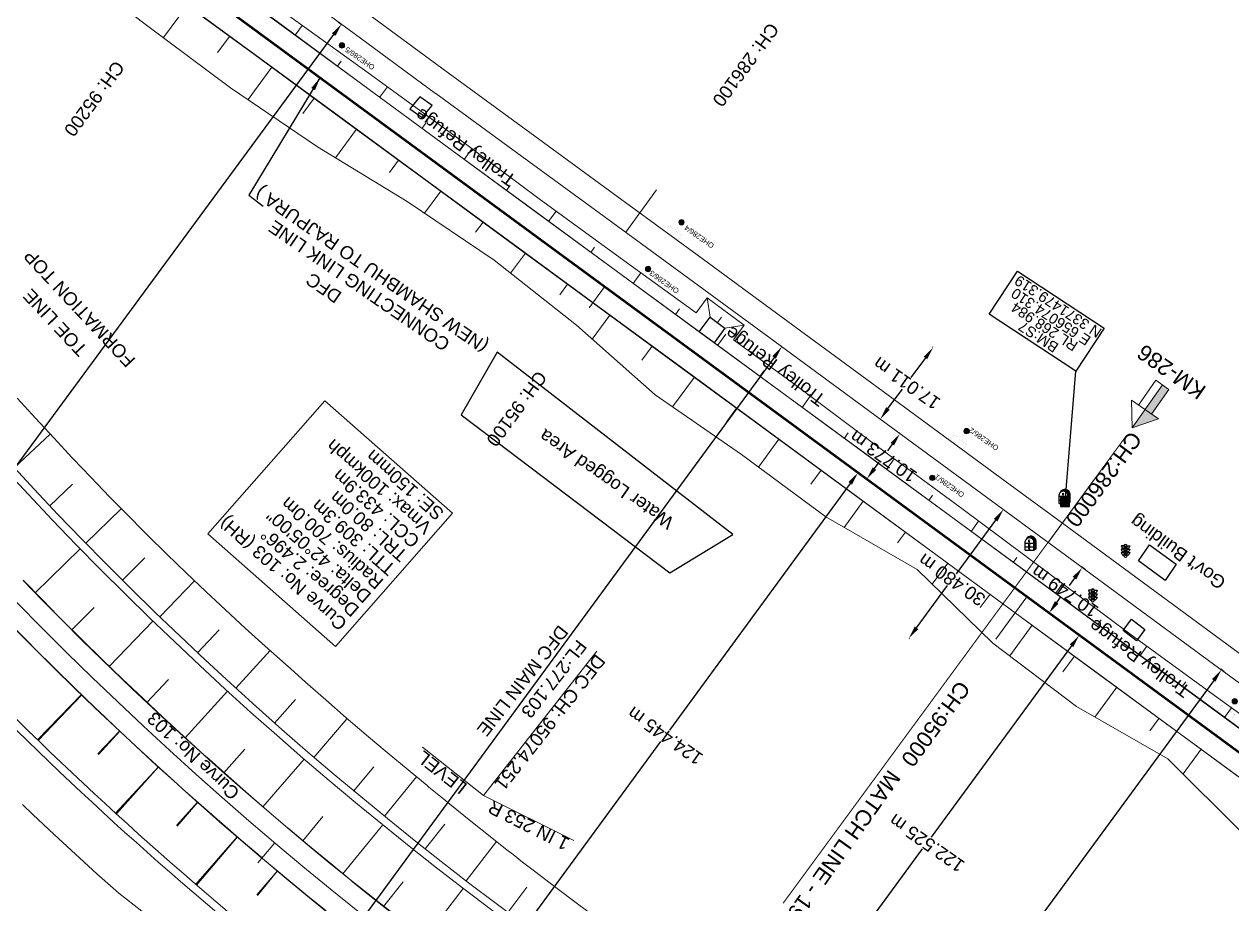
# Model space of a CAD drawing. Header units: metres. Extents: x 644418 to 1306172, y 3366650 to 6747308.
# Drawn here: x 655875.6 to 656106.2, y 3371402.6 to 3371570.5 of the extents above; entities that cross this region are included whole.
import ezdxf
from ezdxf.enums import TextEntityAlignment as Align

# ---------------------------------------------------------------- set-up
doc = ezdxf.new("R2010")
doc.units = ezdxf.units.M
doc.header["$MEASUREMENT"] = 0
doc.linetypes.add('CENTER', pattern=[2, 1.25, -0.25, 0.25, -0.25])
doc.linetypes.add('PHANTOM2', pattern=[1.25, 0.625, -0.125, 0.125, -0.125, 0.125, -0.125])
doc.layers.get('Defpoints').update_dxf_attribs({"lineweight": 0})
for name, color, linetype in [('Bench_Mark', 7, 'Continuous'), ('C-ROAD-CNTR-N', 92, 'Continuous'), ('DFCC Boundary', 6, 'CENTER'), ('Dimension', 10, 'Continuous'), ('GOVT_BUILDING', 251, 'Continuous'), ('KILOMETER_STONE', 251, 'Continuous'), ('MATCH LINE', 7, 'Continuous'), ('PROPOSED DFCC FORMATION LINE', 187, 'Continuous'), ('PROPOSED FORMATION LINE - Connecting line', 187, 'Continuous'), ('PROPOSED FORMATION LINE - PLAN', 187, 'Continuous'), ('Side Details', 251, 'Continuous'), ('SIGNAL_POST', 8, 'Continuous'), ('STYLEREMARK', 251, 'Continuous'), ('TOPO_TEXT', 251, 'Continuous'), ('Trolley Refuse', 10, 'Continuous'), ('TROLLEY_STAND', 7, 'Continuous'), ('WATER_LOGGED_AREA', 5, 'Continuous')]:
    doc.layers.add(name, color=color, linetype=linetype)
for name, color, linetype, lineweight in [('Existing Chainage', 7, 'Continuous', 0), ('Existing IR Track', 143, 'Continuous', 0), ('Existing Railway Boundary', 7, 'CENTER', 0), ('KM STONE', 7, 'Continuous', 0), ('OHE MAST', 8, 'Continuous', 0), ('OHE MAST TEXT', 8, 'Continuous', 0), ('PROP-DFC Connecting line', 1, 'Continuous', 0), ('Proposed Chainage', 10, 'Continuous', 0), ('Proposed Chainages Connecting line', 10, 'Continuous', 0), ('Proposed Curve_Details', 10, 'Continuous', 0), ('PROPOSED DFC TRACK', 1, 'Continuous', 0), ('PROPOSED DFCC TOE LINE', 239, 'Continuous', 0), ('PROPOSED DFCC TOE LINE - Connecting line', 239, 'Continuous', 0), ('PROPOSED DFCC TOE SLOPES', 239, 'Continuous', 0), ('PROPOSED DFCC TOE SLOPES - Connecting line', 239, 'Continuous', 0), ('PROPOSED DFCC TRACK', 1, 'Continuous', 0), ('PROPOSED GRADES IN PLAN', 10, 'Continuous', 0)]:
    doc.layers.add(name, color=color, linetype=linetype, lineweight=lineweight)
doc.styles.add('notes', font='romans.shx', dxfattribs={"height": 2})
doc.styles.get("Standard").update_dxf_attribs({"font": 'arial.ttf'})
doc.styles.add('Style-Arial', font='arial.ttf')
doc.dimstyles.new('DIM', dxfattribs={"dimtxt": 2.5, "dimasz": 2.5, "dimexe": 0.18, "dimexo": 0.0625, "dimgap": 0.09, "dimtad": 0, "dimtih": 1, "dimtoh": 1, "dimdec": 3, "dimzin": 0, "dimdsep": 46, "dimtxsty": 'Standard', "dimcen": 0.09, "dimadec": 0, "dimazin": 0, "dimtfac": 1, "dimtdec": 3, "dimtofl": 0, "dimtmove": 0, "dimatfit": 3, "dimfxl": 1, "dimtolj": 1, "dimtzin": 0, "dimarcsym": 0})
doc.dimstyles.new('ISO-25', dxfattribs={"dimtxt": 2.5, "dimasz": 2.5, "dimexe": 1.25, "dimexo": 0.625, "dimtad": 1, "dimtxsty": 'Standard', "dimcen": 2.5, "dimadec": 0, "dimazin": 0, "dimtfac": 1, "dimtmove": 0, "dimatfit": 3, "dimfxl": 1, "dimarcsym": 0})

# ---------------------------------------------------------------- blocks, each defined once
blk = doc.blocks.new('KMS')
blk.add_hatch(color=256).paths.add_polyline_path([(0.84, 1.71), (0.84, 0), (1.28, 0.25), (1.28, 1.71, 0.82134), (-0.65, 2.08, -0.601821)])
for points in [[(-0.84, 0), (-0.84, 1.71)], [(-0.84, 1.38), (0.84, 1.38)], [(-0.84, 0.64), (0.84, 0.64)], [(-0.84, 0), (0.84, 0)], [(0.84, 0), (0.84, 1.71)], [(0.84, 0), (1.28, 0.25)], [(1.28, 0.25), (1.28, 1.71)]]:
    blk.add_lwpolyline(points)
for centre, radius, start, end in [((0, 1.5), 0.867, 14.1462, 165.8538), ((0.28, 1.7), 1, 0.4859, 158.6661)]:
    blk.add_arc(centre, radius, start, end)
at = {"style": 'notes'}
for s, p in [('S', (-0.25, 0.09)), ('K', (-0.25, 1.58)), ('M', (-0.25, 0.81))]:
    blk.add_text(s, height=0.391, dxfattribs=at).set_placement(p)
blk = doc.blocks.new('SIG')
for color, points in [(1, [(-0.22, 0.42, 0.180295), (-0.01, 0.33, -0.00255), (0.01, 0.33, -0.00255), (0.02, 0.33, 0.180295), (0.23, 0.42, -0.002654), (0.25, 0.44, 0.184495), (0.33, 0.65, 1.000001), (-0.32, 0.65, 0.184495), (-0.24, 0.44, -0.002654)]), (2, [(0.23, -0.23, -0.002654), (0.25, -0.21, 0.184495), (0.33, 0.01, 1.000001), (-0.32, 0.01, 0.184495), (-0.24, -0.21, -0.002654), (-0.22, -0.23, 0.180295), (-0.01, -0.32, -0.00255), (0.01, -0.32, -0.00255), (0.02, -0.32, 0.180295)]), (3, [(0.23, -0.88, -0.002654), (0.25, -0.86, 0.184495), (0.33, -0.64, 1.000001), (-0.32, -0.64, 0.184495), (-0.24, -0.86, -0.002654), (-0.22, -0.88, 0.395599)])]:
    blk.add_hatch(color=color).paths.add_polyline_path(points)
for p, q in [((-0.31, 0.98), (-0.32, -0.9)), ((0.33, -0.9), (0.32, 0.98))]:
    blk.add_line(p, q)
for points in [[(-0.31, 0.98), (-0.81, 0.98, 0.198758), (-0.42, 0.41, 0.003814), (-0.31, 0.39, 0.003814)], [(-0.31, 0.33), (-0.81, 0.33, 0.198758), (-0.42, -0.23, 0.003727), (-0.32, -0.26, 0.003727)], [(0.32, 0.98), (0.82, 0.98, -0.198758), (0.44, 0.41, -0.003814), (0.32, 0.39, -0.003814)], [(0.32, 0.33), (0.82, 0.33, -0.198758), (0.44, -0.23, -0.003727), (0.33, -0.26, -0.003727)], [(-0.32, -0.32), (-0.81, -0.32, 0.198758), (-0.42, -0.88, 0.003639), (-0.32, -0.9)], [(0.33, -0.32), (0.82, -0.32, -0.198758), (0.44, -0.88, -0.003639), (0.33, -0.9)]]:
    blk.add_lwpolyline(points, format="xyb")
for centre, radius, start, end in [((0.01, 0.91), 0.324, 12.4049, 167.5951), ((0.01, 0.81), 0.357, 27.7578, 152.2422), ((0.01, -0.9), 0.324, 181.4572, 358.5428)]:
    blk.add_arc(centre, radius, start, end)
blk = doc.blocks.new('BM')
blk.add_hatch(color=256).paths.add_polyline_path([(-0.88, 0.88), (-0.88, -0.88), (0.88, -0.88), (0.88, 0.88)])
for p, q in [((0.88, 0.88), (-0.88, 0.88)), ((-0.88, 0.88), (-0.88, -0.88)), ((0.88, -0.88), (0.88, 0.88)), ((-0.88, -0.88), (0.88, -0.88))]:
    blk.add_line(p, q)
blk = doc.blocks.new('OHE MAST')
h = blk.add_hatch(color=256)
edge = h.paths.add_edge_path()
edge.add_arc((0, 0), 0.514, 0, 360)
at = {"const_width": 0.01, "flags": 128}
for points in [[(1.5, 3.5), (1.5, 2), (-1.5, 2), (-1.5, 3.5)], [(0, 2), (0, 0)]]:
    blk.add_lwpolyline(points, dxfattribs=at)
blk.add_circle((0, 0), 0.514)
blk = doc.blocks.new('KM POST PLAN')
at = {"extrusion": (0, 0, -1)}
h = blk.add_hatch(color=256, dxfattribs=at)
h.paths.add_polyline_path([(0, -20), (0, -8.47), (3, -8.47), (3, -20)])
h.paths.add_polyline_path([(0, -8.47), (0, 0), (6.25, -8.47), (3, -8.47)], flags=16)
at = {"flags": 128}
for points in [[(0, 0), (-6.25, -8.47), (6.25, -8.47)], [(0, 0), (0, -20)], [(0, 0), (6.25, -8.47)], [(3, -8.47), (3, -20), (-3, -20), (-3, -8.47)]]:
    blk.add_lwpolyline(points, dxfattribs=at)
at = {"style": 'Style-Arial'}
blk.add_attdef('KM-POST', text='', height=6, dxfattribs=at).set_placement((0, -26, -263.95), align=Align.MIDDLE_CENTER)
blk = doc.blocks.new('*D1740')
at = {"layer": 'Defpoints', "color": 0, "transparency": 16777216}
for p in [(656078.27, 3371466.31), (656071.24, 3371458.13), (656071.91, 3371457.64)]:
    blk.add_point(p, dxfattribs=at)
at = {"layer": 'Dimension', "color": 0, "lineweight": -2, "transparency": 16777216}
for p, q in [((656078.22, 3371466.34), (656077.45, 3371466.91)), ((656076.12, 3371464.79), (656075.09, 3371463.38)), ((656072.72, 3371460.15), (656073.47, 3371461.18)), ((656071.86, 3371457.68), (656071.09, 3371458.24))]:
    blk.add_line(p, q, dxfattribs=at)
at = {"layer": 'Dimension', "color": 0, "transparency": 16777216}
for points in [[(656075.78, 3371465.03), (656076.46, 3371464.54), (656077.6, 3371466.8)], [(656072.38, 3371460.4), (656073.05, 3371459.9), (656071.24, 3371458.13)]]:
    blk.add_solid(points, dxfattribs=at)
at = {"layer": 'Dimension', "color": 0, "lineweight": 0, "transparency": 16777216, "insert": (656074.28, 3371462.28), "char_height": 2.5, "attachment_point": 5, "rotation": 145}
blk.add_mtext('\\A1;10.749 m', dxfattribs=at)
blk = doc.blocks.new('*D1729')
at = {"layer": 'Defpoints', "color": 0, "transparency": 16777216}
for p in [(656077.03, 3371453.89), (656077.03, 3371453.89), (656004.55, 3371355.1)]:
    blk.add_point(p, dxfattribs=at)
at = {"layer": 'Dimension', "color": 0, "lineweight": -2, "transparency": 16777216}
for p, q in [((656076.98, 3371453.93), (656076.88, 3371454)), ((656075.55, 3371451.87), (656048.74, 3371415.34)), ((656006.03, 3371357.12), (656047.13, 3371413.14)), ((656004.5, 3371355.14), (656004.4, 3371355.21))]:
    blk.add_line(p, q, dxfattribs=at)
at = {"layer": 'Dimension', "color": 0, "transparency": 16777216}
for points in [[(656075.21, 3371452.12), (656075.88, 3371451.63), (656077.03, 3371453.89)], [(656005.69, 3371357.36), (656006.36, 3371356.87), (656004.55, 3371355.1)]]:
    blk.add_solid(points, dxfattribs=at)
at = {"layer": 'Dimension', "color": 0, "lineweight": 0, "transparency": 16777216, "insert": (656047.94, 3371414.24), "char_height": 2.5, "attachment_point": 5, "rotation": 145}
blk.add_mtext('\\A1;122.525 m', dxfattribs=at)
blk = doc.blocks.new('*D1585')
at = {"layer": 'Defpoints', "color": 0, "transparency": 16777216}
for p in [(656032.33, 3371486.68), (656034.78, 3371484.88), (655958.72, 3371386.34)]:
    blk.add_point(p, dxfattribs=at)
at = {"layer": 'Dimension', "color": 0, "lineweight": -2, "transparency": 16777216}
for p, q in [((656032.38, 3371486.64), (656034.93, 3371484.77)), ((656033.31, 3371482.86), (655998.79, 3371435.81)), ((655962.65, 3371386.56), (655997.17, 3371433.61)), ((655958.77, 3371386.3), (655961.32, 3371384.44))]:
    blk.add_line(p, q, dxfattribs=at)
at = {"layer": 'Dimension', "color": 0, "transparency": 16777216}
for points in [[(656032.97, 3371483.11), (656033.64, 3371482.62), (656034.78, 3371484.88)], [(655962.31, 3371386.8), (655962.99, 3371386.31), (655961.17, 3371384.54)]]:
    blk.add_solid(points, dxfattribs=at)
at = {"layer": 'Dimension', "color": 0, "lineweight": 0, "transparency": 16777216, "insert": (655997.98, 3371434.71), "char_height": 2.5, "attachment_point": 5, "rotation": 145}
blk.add_mtext('\\A1;124.445 m', dxfattribs=at)
blk = doc.blocks.new('*D1586')
at = {"layer": 'Defpoints', "color": 0, "transparency": 16777216}
for p in [(656042.82, 3371492.34), (656042.92, 3371492.27), (656036.54, 3371483.59)]:
    blk.add_point(p, dxfattribs=at)
at = {"layer": 'Dimension', "color": 0, "lineweight": -2, "transparency": 16777216}
for p, q in [((656041.34, 3371490.33), (656040.44, 3371489.1)), ((656042.87, 3371492.31), (656042.68, 3371492.45)), ((656037.93, 3371485.68), (656038.82, 3371486.9)), ((656036.49, 3371483.63), (656036.3, 3371483.77))]:
    blk.add_line(p, q, dxfattribs=at)
at = {"layer": 'Dimension', "color": 0, "transparency": 16777216}
for points in [[(656041.01, 3371490.58), (656041.68, 3371490.08), (656042.82, 3371492.34)], [(656037.59, 3371485.92), (656038.26, 3371485.43), (656036.45, 3371483.66)]]:
    blk.add_solid(points, dxfattribs=at)
at = {"layer": 'Dimension', "color": 0, "lineweight": 0, "transparency": 16777216, "insert": (656039.63, 3371488), "char_height": 2.5, "attachment_point": 5, "rotation": 145}
blk.add_mtext('\\A1;10.773 m', dxfattribs=at)
blk = doc.blocks.new('*D1587')
at = {"layer": 'Defpoints', "color": 0, "linetype": 'ByBlock', "ltscale": 0.5, "transparency": 16777216}
for p in [(656049.15, 3371508.8), (656049.15, 3371508.8), (656039.04, 3371495.12)]:
    blk.add_point(p, dxfattribs=at)
at = {"layer": 'Existing Railway Boundary', "color": 0, "linetype": 'ByBlock', "lineweight": -2, "ltscale": 0.5, "transparency": 16777216}
for p, q in [((656049.1, 3371508.84), (656049, 3371508.91)), ((656047.66, 3371506.79), (656044.9, 3371503.06)), ((656040.52, 3371497.13), (656043.28, 3371500.86)), ((656038.98, 3371495.16), (656038.89, 3371495.23))]:
    blk.add_line(p, q, dxfattribs=at)
at = {"layer": 'Existing Railway Boundary', "color": 0, "linetype": 'ByBlock', "ltscale": 0.5, "transparency": 16777216}
for points in [[(656047.33, 3371507.04), (656048, 3371506.55), (656049.15, 3371508.8)], [(656040.19, 3371497.38), (656040.86, 3371496.89), (656039.04, 3371495.12)]]:
    blk.add_solid(points, dxfattribs=at)
at = {"layer": 'Existing Railway Boundary', "color": 0, "linetype": 'ByBlock', "ltscale": 0.5, "transparency": 16777216, "insert": (656044.09, 3371501.96), "char_height": 2.5, "attachment_point": 5, "rotation": 145}
blk.add_mtext('\\A1;17.011 m', dxfattribs=at)
blk = doc.blocks.new('*D1831')
at = {"layer": 'Defpoints', "color": 0, "linetype": 'Continuous', "ltscale": 0.5, "transparency": 16777216}
for p in [(656104.16, 3371447.3), (656104.72, 3371446.89), (656004.87, 3371310.82)]:
    blk.add_point(p, dxfattribs=at)
at = {"layer": 'DFCC Boundary', "color": 0, "linetype": 'Continuous', "lineweight": -2, "ltscale": 0.5, "transparency": 16777216}
for p, q in [((656104.67, 3371446.93), (656104.02, 3371447.4)), ((656102.69, 3371445.28), (656019.88, 3371332.44)), ((656005.8, 3371313.25), (656018.26, 3371330.23)), ((656004.82, 3371310.86), (656004.17, 3371311.34))]:
    blk.add_line(p, q, dxfattribs=at)
at = {"layer": 'DFCC Boundary', "color": 0, "linetype": 'Continuous', "ltscale": 0.5, "transparency": 16777216}
for points in [[(656102.35, 3371445.53), (656103.02, 3371445.04), (656104.16, 3371447.3)], [(656005.46, 3371313.49), (656006.13, 3371313), (656004.32, 3371311.23)]]:
    blk.add_solid(points, dxfattribs=at)
at = {"layer": 'DFCC Boundary', "color": 0, "linetype": 'Continuous', "ltscale": 0.5, "transparency": 16777216, "insert": (656019.07, 3371331.34), "char_height": 2.5, "attachment_point": 5, "rotation": 145}
blk.add_mtext('\\A1;168.77 m', dxfattribs=at)
blk = doc.blocks.new('*D1832')
at = {"layer": 'Defpoints', "color": 0, "linetype": 'Continuous', "ltscale": 0.5, "transparency": 16777216}
for p in [(656019.99, 3371509.11), (656020.26, 3371508.91), (655917.36, 3371369.34)]:
    blk.add_point(p, dxfattribs=at)
at = {"layer": 'DFCC Boundary', "color": 0, "linetype": 'Continuous', "lineweight": -2, "ltscale": 0.5, "transparency": 16777216}
for p, q in [((656020.04, 3371509.07), (656020.4, 3371508.8)), ((656018.78, 3371506.9), (655929.83, 3371385.76)), ((655919.11, 3371371.16), (655928.21, 3371383.55)), ((655917.41, 3371369.3), (655917.78, 3371369.03))]:
    blk.add_line(p, q, dxfattribs=at)
at = {"layer": 'DFCC Boundary', "color": 0, "linetype": 'Continuous', "ltscale": 0.5, "transparency": 16777216}
for points in [[(656018.44, 3371507.14), (656019.11, 3371506.65), (656020.26, 3371508.91)], [(655918.78, 3371371.4), (655919.45, 3371370.91), (655917.63, 3371369.14)]]:
    blk.add_solid(points, dxfattribs=at)
at = {"layer": 'DFCC Boundary', "color": 0, "linetype": 'Continuous', "ltscale": 0.5, "transparency": 16777216, "insert": (655929.02, 3371384.66), "char_height": 2.5, "attachment_point": 5, "rotation": 145}
blk.add_mtext('\\A1;173.40 m', dxfattribs=at)
blk = doc.blocks.new('*D1833')
at = {"layer": 'Defpoints', "color": 0, "linetype": 'Continuous', "ltscale": 0.5, "transparency": 16777216}
for p in [(655935.52, 3371570.97), (655936.2, 3371570.48), (655838.01, 3371438.66)]:
    blk.add_point(p, dxfattribs=at)
at = {"layer": 'DFCC Boundary', "color": 0, "linetype": 'Continuous', "lineweight": -2, "ltscale": 0.5, "transparency": 16777216}
for p, q in [((655935.57, 3371570.94), (655936.34, 3371570.37)), ((655934.71, 3371568.47), (655855.5, 3371460.98)), ((655840.16, 3371440.17), (655853.88, 3371458.78)), ((655838.06, 3371438.62), (655838.82, 3371438.05))]:
    blk.add_line(p, q, dxfattribs=at)
at = {"layer": 'DFCC Boundary', "color": 0, "linetype": 'Continuous', "ltscale": 0.5, "transparency": 16777216}
for points in [[(655934.38, 3371568.71), (655935.05, 3371568.22), (655936.2, 3371570.48)], [(655839.83, 3371440.42), (655840.5, 3371439.92), (655838.68, 3371438.16)]]:
    blk.add_solid(points, dxfattribs=at)
at = {"layer": 'DFCC Boundary', "color": 0, "linetype": 'Continuous', "ltscale": 0.5, "transparency": 16777216, "insert": (655854.69, 3371459.88), "char_height": 2.5, "attachment_point": 5, "rotation": 145}
blk.add_mtext('\\A1;164.37 m', dxfattribs=at)
blk = doc.blocks.new('*D1951')
at = {"layer": 'Defpoints', "color": 0, "linetype": 'ByBlock', "ltscale": 0.5, "transparency": 16777216}
for p in [(656062.54, 3371477.86), (656062.54, 3371477.86), (656044.5, 3371453.3)]:
    blk.add_point(p, dxfattribs=at)
at = {"layer": 'Existing Railway Boundary', "color": 0, "linetype": 'ByBlock', "lineweight": -2, "ltscale": 0.5, "transparency": 16777216}
for p, q in [((656062.59, 3371477.83), (656062.69, 3371477.76)), ((656061.06, 3371475.85), (656053.52, 3371465.58)), ((656045.98, 3371455.31), (656051.9, 3371463.38)), ((656044.55, 3371453.26), (656044.64, 3371453.19))]:
    blk.add_line(p, q, dxfattribs=at)
at = {"layer": 'Existing Railway Boundary', "color": 0, "linetype": 'ByBlock', "ltscale": 0.5, "transparency": 16777216}
for points in [[(656060.72, 3371476.1), (656061.4, 3371475.6), (656062.54, 3371477.86)], [(656045.64, 3371455.56), (656046.31, 3371455.07), (656044.5, 3371453.3)]]:
    blk.add_solid(points, dxfattribs=at)
at = {"layer": 'Existing Railway Boundary', "color": 0, "linetype": 'ByBlock', "ltscale": 0.5, "transparency": 16777216, "insert": (656052.71, 3371464.48), "char_height": 2.5, "attachment_point": 5, "rotation": 145}
blk.add_mtext('\\A1;30.480 m', dxfattribs=at)

msp = doc.modelspace()

# ---------------------------------------------------------------- linework, layer by layer
at = {"layer": 'C-ROAD-CNTR-N', "color": 4, "linetype": 'Continuous', "lineweight": 50, "flags": 128}
msp.add_lwpolyline([(656405.7445, 3371212.7239), (655825.4894, 3371638.4289)], dxfattribs=at)
at = {"layer": 'Existing Chainage', "color": 0, "linetype": 'Continuous', "lineweight": 13, "flags": 128}
for points in [[(655996.3645, 3371538.8324), (655990.4515, 3371530.7679)], [(656079.9488, 3371483.6875), (656071.0681, 3371471.5989)]]:
    msp.add_lwpolyline(points, dxfattribs=at)
at = {"layer": 'Existing IR Track', "flags": 128}
for points in [[(655859.2577, 3371632.4709), (655876.7223, 3371619.694), (655894.3579, 3371606.7919), (655910.0169, 3371595.3202), (655926.2056, 3371583.4605), (655941.1447, 3371572.5009), (655956.5628, 3371561.1901), (655972.1709, 3371549.8011), (655988.0815, 3371538.1915), (656004.0762, 3371526.4585), (656020.4654, 3371514.436), (656040.5262, 3371499.6995), (656060.9896, 3371484.6673), (656075.9757, 3371473.6608), (656091.4511, 3371462.295), (656105.2134, 3371452.1852), (656119.451, 3371441.7262)], [(655874.2358, 3371615.9863), (655891.7868, 3371603.0909), (655907.5018, 3371591.5663), (655923.4454, 3371579.8739), (655938.6002, 3371568.7051), (655954.1642, 3371557.2368), (655954.1916, 3371557.2295), (655969.6125, 3371545.9842), (655985.4214, 3371534.4561), (656001.5245, 3371522.6491), (656017.7437, 3371510.7569), (656037.9806, 3371495.8981), (656058.3437, 3371480.9466), (656073.432, 3371469.8623), (656088.6692, 3371458.6685), (656102.6737, 3371448.3921), (656116.8114, 3371438.0181)]]:
    msp.add_lwpolyline(points, dxfattribs=at)
at = {"layer": 'GOVT_BUILDING', "linetype": 'Continuous'}
msp.add_polyline3d([(656093.403, 3371464.337, 269.286), (656088.342, 3371468.054, 269.153), (656090.439, 3371471.144, 269.727), (656095.5011, 3371467.4262, 269.727)], close=True, dxfattribs=at)
at = {"layer": 'MATCH LINE', "linetype": 'PHANTOM2', "ltscale": 15, "const_width": 0.2}
msp.add_lwpolyline([(656085.9311, 3371491.8308), (656020.4947, 3371402.7574)], dxfattribs=at)
at = {"layer": 'PROP-DFC Connecting line', "color": 12, "linetype": 'Continuous', "lineweight": 0, "flags": 128}
msp.add_lwpolyline([(656405.7445, 3371212.7239), (655825.4894, 3371638.4289), (655819.4419, 3371642.8649), (655813.3924, 3371647.2981), (655807.3387, 3371651.7256), (655801.2788, 3371656.1446), (655795.2106, 3371660.5522), (655789.1321, 3371664.9455), (655783.0412, 3371669.3217), (655776.936, 3371673.678, 0.00817715), (655723.0076, 3371710.6991), (655716.7483, 3371714.8309), (655710.4755, 3371718.9421), (655704.1912, 3371723.0357), (655697.8973, 3371727.1145), (655691.5957, 3371731.1815), (655685.2885, 3371735.2396), (655678.9774, 3371739.2918), (655672.6644, 3371743.3411), (655540.8889, 3371827.8498)], format="xyb", dxfattribs=at)
at = {"layer": 'Proposed Chainage', "linetype": 'Continuous', "lineweight": 0, "flags": 128}
msp.add_lwpolyline([(655920.2435, 3371410.4512), (655923.473, 3371414.2683)], dxfattribs=at)
at = {"layer": 'Proposed Chainages Connecting line', "lineweight": 0, "flags": 128}
for points in [[(655983.4544, 3371516.3364), (655986.412, 3371520.3678)], [(656061.125, 3371453.1519), (656067.0403, 3371461.2147)]]:
    msp.add_lwpolyline(points, dxfattribs=at)
at = {"layer": 'Proposed Curve_Details'}
msp.add_lwpolyline([(655957.4206, 3371477.1794), (655935.082, 3371451.7691), (655910.6885, 3371473.2139), (655933.0271, 3371498.6241)], close=True, dxfattribs=at)
at = {"layer": 'PROPOSED DFCC FORMATION LINE', "lineweight": 0, "flags": 128}
for points in [[(656117.6355, 3371428.7465), (656101.5098, 3371440.5771), (656085.3842, 3371452.4077), (656069.2585, 3371464.2383), (656053.1329, 3371476.0689), (656037.0072, 3371487.8995), (656020.8816, 3371499.7301), (656004.7559, 3371511.5607), (655988.6302, 3371523.3914), (655972.5046, 3371535.222), (655956.3789, 3371547.0526), (655940.2533, 3371558.8832), (655924.1276, 3371570.7138), (655908.002, 3371582.5444), (655891.8763, 3371594.375), (655875.7507, 3371606.2056), (655859.625, 3371618.0362)], [(655946.65, 3371400.2448), (655942.4662, 3371403.5431), (655941.2632, 3371404.5011), (655938.3077, 3371406.8733), (655937.967, 3371407.1485), (655934.1748, 3371410.2353), (655930.0677, 3371413.6288), (655925.9867, 3371417.0537), (655925.8951, 3371417.1312), (655921.9321, 3371420.5096), (655917.904, 3371423.9965), (655913.9027, 3371427.5141), (655910.8941, 3371430.1951), (655909.9285, 3371431.0622), (655905.9815, 3371434.6406), (655902.062, 3371438.2492), (655898.1702, 3371441.8876), (655896.2723, 3371443.6823), (655894.3064, 3371445.5556), (655890.4708, 3371449.2532), (655886.6636, 3371452.98), (655882.885, 3371456.7358), (655882.0419, 3371457.5817), (655879.1352, 3371460.5204), (655875.4146, 3371464.3336)], [(655946.6809, 3371400.2841), (655942.4973, 3371403.5822), (655941.2944, 3371404.5401), (655938.3391, 3371406.9123), (655937.9984, 3371407.1874), (655934.2065, 3371410.274), (655930.0997, 3371413.6672), (655926.019, 3371417.0918), (655925.9274, 3371417.1693), (655921.9647, 3371420.5475), (655917.9369, 3371424.0342), (655913.9359, 3371427.5515), (655910.9274, 3371430.2324), (655909.9619, 3371431.0994), (655906.0152, 3371434.6776), (655902.096, 3371438.2858), (655898.2045, 3371441.924), (655896.3068, 3371443.7186), (655894.341, 3371445.5918), (655890.5056, 3371449.289), (655886.6987, 3371453.0156), (655882.9204, 3371456.7711), (655882.0773, 3371457.617), (655879.1709, 3371460.5554), (655875.4505, 3371464.3683)], [(655933.2213, 3371401.2764), (655929.388, 3371404.3967), (655925.2364, 3371407.827), (655921.1112, 3371411.289), (655921.0186, 3371411.3673), (655917.0126, 3371414.7824), (655912.9408, 3371418.3071), (655908.8961, 3371421.8628), (655905.8549, 3371424.5729), (655904.8788, 3371425.4494), (655900.889, 3371429.0667), (655896.927, 3371432.7143), (655892.9931, 3371436.3922), (655891.0746, 3371438.2064), (655889.0874, 3371440.1), (655885.2101, 3371443.8377), (655881.3616, 3371447.6049), (655877.5421, 3371451.4014), (655876.6898, 3371452.2565), (655873.7517, 3371455.227)], [(655933.2528, 3371401.3153), (655929.4197, 3371404.4354), (655925.2684, 3371407.8654), (655921.1435, 3371411.3272), (655921.0509, 3371411.4055), (655917.0452, 3371414.8203), (655912.9737, 3371418.3448), (655908.9293, 3371421.9003), (655905.8882, 3371424.6102), (655904.9122, 3371425.4866), (655900.9227, 3371429.1036), (655896.961, 3371432.751), (655893.0273, 3371436.4286), (655891.109, 3371438.2426), (655889.1219, 3371440.1362), (655885.245, 3371443.8735), (655881.3967, 3371447.6405), (655877.5774, 3371451.4367), (655876.7252, 3371452.2917), (655873.7873, 3371455.2621)]]:
    msp.add_lwpolyline(points, dxfattribs=at)
at = {"layer": 'PROPOSED DFCC TOE LINE', "lineweight": 0, "flags": 128}
for points in [[(656106.8777, 3371319.4448), (656102.06, 3371321.5246, -0.15618187), (655788.68, 3371597.0227), (655786, 3371601.5343), (655783.3637, 3371606.0452), (655780.7534, 3371610.5804), (655778.1669, 3371615.1383), (655775.6021, 3371619.7177), (655773.0568, 3371624.3171), (655770.5287, 3371628.9353), (655768.0157, 3371633.5707), (655765.5155, 3371638.2223), (655763.0258, 3371642.8886), (655760.5442, 3371647.5683), (655758.0683, 3371652.2603), (655755.596, 3371656.9631), (655753.1228, 3371661.6792), (655750.652, 3371666.3967), (655748.3495, 3371670.7937)], [(656107.4673, 3371320.8241), (656102.6571, 3371322.9006, -0.15617975), (655789.9682, 3371597.7912), (655787.2924, 3371602.2958), (655784.6613, 3371606.7978), (655782.0557, 3371611.3247), (655779.4735, 3371615.875), (655776.9126, 3371620.4474), (655774.3709, 3371625.0404), (655771.846, 3371629.6528), (655769.3357, 3371634.2833), (655766.8378, 3371638.9304), (655764.3501, 3371643.593), (655761.8701, 3371648.2697), (655759.3955, 3371652.9593), (655756.924, 3371657.6604), (655754.4512, 3371662.3759), (655751.9807, 3371667.0926), (655750.8461, 3371669.2595)]]:
    msp.add_lwpolyline(points, format="xyb", dxfattribs=at)
for points in [[(655874.3258, 3371499.1293), (655877.7875, 3371495.3133), (655881.277, 3371491.5229), (655884.7952, 3371487.7592), (655884.9434, 3371487.6019), (655888.342, 3371484.0224), (655891.9226, 3371480.3182), (655895.5333, 3371476.6435), (655898.3539, 3371473.8118), (655899.172, 3371472.9967), (655902.8384, 3371469.3779), (655906.5482, 3371465.8038), (655910.288, 3371462.2615), (655912.2046, 3371460.4672), (655914.0548, 3371458.7485), (655917.8484, 3371455.2649), (655921.6685, 3371451.8109), (655925.5149, 3371448.3867), (655926.4508, 3371447.5516), (655929.3494, 3371444.9498), (655933.2048, 3371441.5361), (655937.0914, 3371438.1578), (655940.9166, 3371434.8859), (655941.0051, 3371434.8109), (655944.9443, 3371431.4939), (655948.9081, 3371428.2063), (655952.5514, 3371425.1947), (655952.8787, 3371424.9262), (655955.7163, 3371422.6086), (655956.8703, 3371421.6713), (655960.88, 3371418.4379), (655964.9078, 3371415.226), (655967.5423, 3371413.1444), (655968.9539, 3371412.0362), (655970.7628, 3371410.6249), (655973.0235, 3371408.8751), (655977.1225, 3371405.7516), (655981.2527, 3371402.6689), (655985.4067, 3371399.6176)], [(655898.0824, 3371401.2747), (655893.6793, 3371404.6867), (655890.5351, 3371407.4809), (655889.529, 3371408.3879), (655885.4177, 3371412.1325), (655881.3354, 3371415.9085), (655877.2823, 3371419.7158), (655875.313, 3371421.6013)]]:
    msp.add_lwpolyline(points, dxfattribs=at)
at = {"layer": 'PROPOSED DFCC TOE LINE', "lineweight": 0}
for points in [[(656005.9159, 3371335.7193, -0.06434955), (655862.2372, 3371449.8398)], [(656003.8949, 3371335.1882, -0.06332913), (655862.1797, 3371447.7487)]]:
    msp.add_lwpolyline(points, format="xyb", dxfattribs=at)
at = {"layer": 'PROPOSED DFCC TOE LINE - Connecting line', "lineweight": 0, "flags": 128}
msp.add_lwpolyline([(655860.8305, 3371619.6793), (655876.933, 3371607.8172), (655893.1, 3371596.043), (655909.2809, 3371584.2876), (655925.4649, 3371572.5365), (655941.7298, 3371560.8958), (655957.8788, 3371549.0969), (655973.9313, 3371537.1666), (655990.0743, 3371525.3596), (656003.9173, 3371515.404), (656006.0064, 3371518.2514), (656013.0763, 3371513.0646), (656011.0125, 3371510.2515), (656022.4676, 3371501.8919), (656038.4924, 3371489.924), (656054.5966, 3371478.0641), (656070.6257, 3371466.1019), (656086.6621, 3371454.1496), (656102.847, 3371442.3997), (656119.0472, 3371430.6708)], dxfattribs=at)
at = {"layer": 'PROPOSED DFCC TOE LINE - Connecting line', "lineweight": 0}
msp.add_lwpolyline([(656108.3084, 3371416.0333), (656093.9561, 3371430.2811), (656076.4872, 3371440.2808), (656060.5608, 3371452.383), (656046.0581, 3371466.4257), (656028.6387, 3371476.4929), (656012.5381, 3371488.3576), (655996.0942, 3371499.7545), (655981.059, 3371513.0713), (655965.3262, 3371525.4374), (655948.7523, 3371536.6571), (655931.5992, 3371547.0872), (655915.0387, 3371558.3252), (655899.0172, 3371570.2978), (655883.0787, 3371582.3835), (655867.3329, 3371594.7319)], dxfattribs=at)
at = {"layer": 'PROPOSED DFCC TOE SLOPES', "linetype": 'Continuous', "lineweight": 0, "flags": 128}
for points in [[(655873.7129, 3371485.8492), (655880.6243, 3371492.2319)], [(655880.513, 3371478.5904), (655884.8805, 3371482.7408)], [(655887.4159, 3371471.4292), (655894.1691, 3371478.0319)], [(655877.73, 3371461.9606), (655886.346, 3371470.3846)], [(655894.4198, 3371464.3667), (655898.6676, 3371468.6394)], [(655901.5234, 3371457.4044), (655908.1623, 3371464.275)], [(655884.7339, 3371454.898), (655888.9817, 3371459.1708)], [(655891.8375, 3371447.9357), (655900.2107, 3371456.6012)], [(655908.7252, 3371450.5437), (655912.8498, 3371454.9355)], [(655916.0236, 3371443.7863), (655922.5946, 3371450.9865)], [(655899.0393, 3371441.0751), (655903.1639, 3371445.4669)], [(655886.6067, 3371442.5608), (655878.1719, 3371433.9548)], [(655886.6451, 3371442.5238), (655878.3336, 3371433.7989)], [(655906.3377, 3371434.3177), (655914.4606, 3371443.2183)], [(655923.4178, 3371437.135), (655927.4143, 3371441.6437)], [(655930.9087, 3371430.5923), (655937.2821, 3371437.9947)], [(655893.8855, 3371435.6263), (655889.7296, 3371431.2638)], [(655893.9244, 3371435.5899), (655889.8311, 3371431.1689)], [(655913.7319, 3371427.6663), (655917.7284, 3371432.1751)], [(655901.262, 3371428.796), (655893.075, 3371419.9535)], [(655901.3019, 3371428.7598), (655893.2432, 3371419.8011)], [(655921.2228, 3371421.1236), (655929.085, 3371430.2553)], [(655938.4924, 3371424.1559), (655942.3585, 3371428.7769)], [(655944.4111, 3371419.3446), (655950.526, 3371426.8689)], [(655908.7365, 3371422.0721), (655904.7071, 3371417.5927)], [(655908.7774, 3371422.0356), (655904.8138, 3371417.4976)], [(655928.8065, 3371414.6873), (655932.6725, 3371419.3083)], [(655936.48, 3371408.3589), (655944.0795, 3371417.7102)], [(655952.1753, 3371413.1271), (655955.9085, 3371417.8561)], [(655916.3091, 3371415.4575), (655908.3823, 3371406.3818)], [(655916.3494, 3371415.4226), (655908.5518, 3371406.235)], [(655960.0248, 3371407.0186), (655965.7849, 3371414.533)], [(655923.9736, 3371408.952), (655920.075, 3371404.3584)], [(655924.0142, 3371408.918), (655920.1807, 3371404.2697)], [(655944.2441, 3371402.1415), (655947.9773, 3371406.8704)], [(655952.0936, 3371396.0329), (655959.4244, 3371405.5964)], [(655967.9628, 3371401.0256), (655971.5593, 3371405.8593)]]:
    msp.add_lwpolyline(points, dxfattribs=at)
at = {"layer": 'PROPOSED DFCC TOE SLOPES - Connecting line', "linetype": 'Continuous', "lineweight": 0, "flags": 128}
for points in [[(655906.803, 3371574.1221), (655902.2338, 3371567.8941)], [(655927.3652, 3371568.3386), (655928.7304, 3371570.1994)], [(655914.8659, 3371568.2068), (655912.5552, 3371565.0573)], [(655922.9287, 3371562.2915), (655918.3636, 3371556.069)], [(655935.428, 3371562.4233), (655936.1454, 3371563.4012)], [(655943.4908, 3371556.508), (655944.972, 3371558.5269)], [(655930.9915, 3371556.3762), (655928.8176, 3371553.4131)], [(655939.0543, 3371550.4608), (655935.043, 3371544.9932)], [(655951.5536, 3371550.5927), (655952.3001, 3371551.6101)], [(655959.6165, 3371544.6774), (655961.1016, 3371546.7017)], [(655947.1172, 3371544.5455), (655945.3684, 3371542.1618)], [(655955.18, 3371538.6302), (655952.0798, 3371534.4046)], [(655967.6793, 3371538.7621), (655968.4036, 3371539.7493)], [(655975.7421, 3371532.8467), (655977.1723, 3371534.7961)], [(655963.2428, 3371532.7149), (655961.8048, 3371530.7548)], [(655983.8049, 3371526.9314), (655984.5244, 3371527.912)], [(655971.3056, 3371526.7996), (655968.4848, 3371522.9547)], [(655991.8678, 3371521.0161), (655993.3343, 3371523.0151)], [(655979.3685, 3371520.8843), (655977.8598, 3371518.828)], [(656006.5721, 3371514.5692), (656006.0064, 3371518.2514)], [(655999.9306, 3371515.1008), (656000.6919, 3371516.1385)], [(655987.4313, 3371514.969), (655984.0776, 3371510.3977)], [(656007.9831, 3371513.534), (656008.7444, 3371514.5717)], [(656007.9934, 3371509.1855), (656009.5555, 3371511.3147)], [(656009.3941, 3371512.4988), (656013.0763, 3371513.0646)], [(655995.4941, 3371509.0537), (655993.5447, 3371506.3965)], [(656016.0562, 3371503.2702), (656016.8448, 3371504.345)], [(656003.5569, 3371503.1384), (655999.3956, 3371497.4664)], [(656024.1191, 3371497.3549), (656025.6848, 3371499.4891)], [(656011.6198, 3371497.2231), (656009.6187, 3371494.4955)], [(656019.6826, 3371491.3078), (656015.7706, 3371485.9755)], [(656032.1819, 3371491.4396), (656032.9396, 3371492.4724)], [(656040.2447, 3371485.5243), (656041.7257, 3371487.5429)], [(656027.7454, 3371485.3925), (656025.7832, 3371482.7178)], [(656035.8082, 3371479.4772), (656032.136, 3371474.4717)], [(656048.3076, 3371479.609), (656049.0427, 3371480.611)], [(656056.3704, 3371473.6937), (656057.8148, 3371475.6625)], [(656043.8711, 3371473.5619), (656042.3584, 3371471.5)], [(656051.9339, 3371467.6466), (656048.9698, 3371463.6064)], [(656064.4332, 3371467.7784), (656065.1313, 3371468.7299)], [(656072.496, 3371461.8631), (656073.8453, 3371463.7022)], [(656059.9967, 3371461.7313), (656058.1089, 3371459.1581)], [(656068.0596, 3371455.816), (656063.7584, 3371449.9533)], [(656080.5589, 3371455.9478), (656081.2112, 3371456.8369)], [(656088.6217, 3371450.0325), (656089.9115, 3371451.7906)], [(656076.1224, 3371449.9007), (656073.922, 3371446.9014)], [(656096.6845, 3371444.1172), (656097.3442, 3371445.0164)], [(656084.1852, 3371443.9854), (656079.9944, 3371438.2732)], [(656104.7473, 3371438.2019), (656106.0995, 3371440.0449)], [(656092.248, 3371438.0701), (656090.4885, 3371435.6717)], [(656100.3109, 3371432.1547), (656096.8376, 3371427.4206)]]:
    msp.add_lwpolyline(points, dxfattribs=at)
at = {"layer": 'PROPOSED DFCC TRACK', "color": 12, "flags": 128}
msp.add_lwpolyline([(656110.5038, 3371300.7912), (656105.5786, 3371302.8376), (656100.6672, 3371304.9165), (656095.7706, 3371307.0303, -0.15620378), (655775.111, 3371588.9281), (655772.3872, 3371593.5135), (655769.6961, 3371598.1181), (655767.0356, 3371602.7404), (655764.4034, 3371607.3789), (655761.7972, 3371612.0321), (655759.2149, 3371616.6985), (655756.6539, 3371621.3768), (655754.1121, 3371626.0654), (655751.5871, 3371630.7632), (655749.0764, 3371635.4686), (655746.5778, 3371640.1804), (655744.0888, 3371644.8973), (655741.6071, 3371649.618), (655739.1301, 3371654.3413), (655736.6556, 3371659.0659), (655653.392, 3371818.0706)], format="xyb", dxfattribs=at)
at = {"layer": 'PROPOSED FORMATION LINE - Connecting line', "lineweight": 0, "flags": 128}
for points in [[(656117.665, 3371428.7868), (656101.5394, 3371440.6174), (656085.4137, 3371452.448), (656069.2881, 3371464.2786), (656053.1624, 3371476.1092), (656037.0368, 3371487.9398), (656020.9111, 3371499.7704), (656004.7855, 3371511.6011), (655988.6598, 3371523.4317), (655972.5342, 3371535.2623), (655956.4085, 3371547.0929), (655940.2829, 3371558.9235), (655924.1572, 3371570.7541), (655908.0316, 3371582.5847), (655891.9059, 3371594.4153), (655875.7803, 3371606.2459), (655859.6546, 3371618.0766)], [(656113.1694, 3371422.659), (656097.0438, 3371434.4896), (656080.9181, 3371446.3203), (656064.7925, 3371458.1509), (656048.6668, 3371469.9815), (656032.5411, 3371481.8121), (656016.4155, 3371493.6427), (656000.2898, 3371505.4733), (655984.1642, 3371517.3039), (655968.0385, 3371529.1345), (655951.9129, 3371540.9651), (655935.7872, 3371552.7958), (655919.6616, 3371564.6264), (655903.5359, 3371576.457), (655887.4103, 3371588.2876), (655871.2846, 3371600.1182)], [(656113.199, 3371422.6993), (656097.0733, 3371434.53), (656080.9477, 3371446.3606), (656064.822, 3371458.1912), (656048.6964, 3371470.0218), (656032.5707, 3371481.8524), (656016.4451, 3371493.683), (656000.3194, 3371505.5136), (655984.1938, 3371517.3442), (655968.0681, 3371529.1748), (655951.9425, 3371541.0055), (655935.8168, 3371552.8361), (655919.6912, 3371564.6667), (655903.5655, 3371576.4973), (655887.4399, 3371588.3279), (655871.3142, 3371600.1585)]]:
    msp.add_lwpolyline(points, dxfattribs=at)
at = {"layer": 'PROPOSED GRADES IN PLAN', "linetype": 'Continuous', "lineweight": 0}
msp.add_line((655984.9298, 3371450.8775), (655963.3213, 3371423.3444), dxfattribs=at)
at = {"layer": 'PROPOSED GRADES IN PLAN', "linetype": 'Continuous', "lineweight": 0, "flags": 128}
msp.add_lwpolyline([(655980.5494, 3371414.7135), (655963.3213, 3371423.3444), (655951.6434, 3371432.5094)], dxfattribs=at)
at = {"layer": 'STYLEREMARK'}
msp.add_line((656074.31, 3371479.319), (656076.3656, 3371504.2823, 304.1161), dxfattribs=at)
at = {"layer": 'STYLEREMARK', "linetype": 'Continuous', "elevation": 304.1161}
msp.add_lwpolyline([(656059.8304, 3371515.174), (656065.2213, 3371523.3581), (656081.7564, 3371512.4663), (656076.3656, 3371504.2823)], close=True, dxfattribs=at)
at = {"layer": 'Trolley Refuse'}
msp.add_lwpolyline([(656006.5721, 3371514.5692), (656009.3941, 3371512.4988), (656007.3237, 3371509.6769), (656004.5017, 3371511.7472)], close=True, dxfattribs=at)
at = {"layer": 'TROLLEY_STAND', "linetype": 'Continuous'}
for points in [[(655951.616, 3371552.692, 269.278), (655953.524, 3371554.957, 269.395), (655951.145, 3371556.612, 269.366), (655949.2355, 3371554.3452, 269.366)], [(656085.423, 3371454.814, 269.357), (656086.972, 3371456.967, 269.427), (656089.524, 3371455.008, 269.522), (656087.9745, 3371452.8542, 269.522)]]:
    msp.add_polyline3d(points, close=True, dxfattribs=at)
at = {"layer": 'WATER_LOGGED_AREA', "linetype": 'Continuous'}
msp.add_polyline3d([(655998.9041, 3371465.8202, 263.246), (656010.928, 3371473.086, 264.626), (655965.925, 3371507.913, 264.876), (655959.064, 3371495.92, 263.496), (655998.9041, 3371465.8202, 263.246)], dxfattribs=at)

# ---------------------------------------------------------------- block references
at = {"layer": 'Bench_Mark'}
msp.add_blockref('BM', (656074.31, 3371479.319, 269.212), dxfattribs=at)
at = {"layer": 'KILOMETER_STONE', "linetype": 'Continuous'}
for p in [(656074.004, 3371479.014, 269.695), (656067.528, 3371470.096, 269.736)]:
    msp.add_blockref('KMS', p, dxfattribs=at)
at = {"layer": 'KM STONE'}
ref = msp.add_blockref('KM POST PLAN', (656087.1406, 3371493.4772), dxfattribs=dict(at, xscale=0.4999999999999998, yscale=0.4999999999999998, zscale=0.4999999999999998, rotation=144.920621047519))
ref.add_attrib('KM-POST', 'KM-286', dxfattribs={"layer": '0', "height": 3, "rotation": 144.920621, "style": 'Style-Arial'}).set_placement((656094.6119, 3371504.1159), align=Align.MIDDLE_CENTER)
at = {"layer": 'OHE MAST', "color": 2, "rotation": 143.3908318566117}
for p in [(655936.284, 3371566.408), (656001.106, 3371532.689), (655994.734, 3371523.76), (656055.509, 3371492.833), (656048.955, 3371483.917), (656106.71, 3371441.29)]:
    msp.add_blockref('OHE MAST', p, dxfattribs=at)
at = {"layer": 'SIGNAL_POST', "linetype": 'Continuous'}
for p in [(656085.862, 3371469.979, 269.102), (656079.6, 3371461.481, 268.978)]:
    msp.add_blockref('SIG', p, dxfattribs=at)

# ---------------------------------------------------------------- texts
at = {"layer": 'Existing Chainage', "color": 0, "linetype": 'Continuous', "lineweight": 0, "attachment_point": 6, "line_spacing_factor": 0.6, "style": 'Style-Arial'}
for s, insert, char_height, rotation in [('CH: 286100', (656007.8545, 3371555.2078), 2.5, 233.750786), ('CH:286000', (656075.4078, 3371475.1024), 3, 233.697763)]:
    msp.add_mtext(s, dxfattribs=dict(at, insert=insert, char_height=char_height, rotation=rotation))
at = {"layer": 'MATCH LINE', "linetype": 'Continuous'}
msp.add_text('MATCH LINE - 197', height=3, rotation=234.693137, dxfattribs=at).set_placement((656040.6485, 3371428.4489))
at = {"layer": 'OHE MAST TEXT'}
for s, p in [('OHE286/5', (655939.7142, 3371563.9268)), ('OHE286/4', (656004.4876, 3371529.8937)), ('OHE286/3', (655997.8037, 3371521.2763)), ('OHE286/2', (656058.7991, 3371491.3055)), ('OHE286/1', (656052.2451, 3371482.3895))]:
    msp.add_text(s, height=1, rotation=145, dxfattribs=at).set_placement(p, align=Align.MIDDLE_CENTER)
at = {"layer": 'Proposed Chainages Connecting line', "lineweight": 0, "attachment_point": 4, "rotation": 233.734306, "line_spacing_factor": 0.6, "style": 'Style-Arial'}
for s, insert, char_height in [('CH: 95200', (655893.9531, 3371562.9785), 2.5), ('CH: 95100', (655974.5814, 3371503.8255), 2.5), ('CH:95000', (656055.2097, 3371444.5891), 3)]:
    msp.add_mtext(s, dxfattribs=dict(at, insert=insert, char_height=char_height))
at = {"layer": 'Proposed Curve_Details', "lineweight": 0, "insert": (655956.002, 3371477.4924), "char_height": 2.5, "attachment_point": 7, "rotation": 138.680701, "line_spacing_factor": 0.84, "style": 'Style-Arial'}
msp.add_mtext('Curve No: 103 (RH)\\PDegree: 2.496%%D\\PDelta: 42%%D05\'00"\\PRadius: 700.0m\\PTTL: 309.3m\\PTRL: 80.0m\\PCCL: 433.9m\\PVmax: 100kmph\\PSE: 150mm', dxfattribs=at)
at = {"layer": 'PROPOSED DFC TRACK', "color": 10, "linetype": 'Continuous', "lineweight": -3, "ltscale": 5, "style": 'Style-Arial'}
for s, p in [('(NEW SHAMBHU TO RAJPURA )', (655920.8425, 3371539.6834)), ('CONNECTING LINK LINE', (655923.4384, 3371533.203)), ('DFC', (655930.5551, 3371523.1924))]:
    msp.add_text(s, height=2.5, rotation=145.44335, dxfattribs=at).set_placement(p, align=Align.RIGHT)
at = {"layer": 'PROPOSED DFCC TOE LINE', "lineweight": 0}
msp.add_text('TOE LINE', height=2.5, rotation=133.075227, dxfattribs=at).set_placement((655877.0168, 3371520.2042), align=Align.RIGHT)
at = {"layer": 'PROPOSED FORMATION LINE - PLAN', "lineweight": 0}
msp.add_text('FORMATION TOP', height=2.5, rotation=133.075227, dxfattribs=at).set_placement((655877.1596, 3371527.7297), align=Align.RIGHT)
at = {"layer": 'PROPOSED GRADES IN PLAN', "linetype": 'Continuous', "lineweight": 0, "char_height": 2.5, "style": 'Style-Arial'}
for s, insert, attachment_point, rotation, line_spacing_factor in [('{\\C1;DFC CH: 95074.251\\PFL:277.103}\\PDFC MAIN LINE', (655982.2241, 3371452.4897), 4, 231.874505, 1.08), ('LEVEL', (655960.4157, 3371425.3415), 7, 141.874505, 0.84), ('1 IN 253 R', (655965.0377, 3371422.4526), 9, 153.390436, 0.84)]:
    msp.add_mtext(s, dxfattribs=dict(at, insert=insert, attachment_point=attachment_point, rotation=rotation, line_spacing_factor=line_spacing_factor))
at = {"layer": 'Side Details'}
for p in [(655969.778, 3371541.2943), (656098.442, 3371443.8455)]:
    msp.add_text('Trolley Refuge', height=2.5, rotation=144.100313, dxfattribs=at).set_placement(p)
msp.add_text("Gov't Building", height=2.5, rotation=144.100313, dxfattribs=at).set_placement((656095.8346, 3371469.7359), align=Align.MIDDLE_CENTER)
at = {"layer": 'STYLEREMARK'}
for s, p in [('N 3371479.319', (656072.9757, 3371516.5952)), ('E 656074.310', (656071.6133, 3371514.6345)), ('RL 268.984', (656070.3801, 3371512.751)), ('BM:S7', (656069.225, 3371510.8157))]:
    msp.add_text(s, height=2, rotation=146.627029, dxfattribs=at).set_placement(p, align=Align.MIDDLE_CENTER)
at = {"layer": 'TOPO_TEXT', "color": 5}
msp.add_text('Water Logged Area', height=2.5, rotation=145.001869, dxfattribs=at).set_placement((655999.879, 3371475.9788))
at = {"layer": 'Trolley Refuse', "style": 'Style-Arial'}
for s, rotation, p in [('Trolley Refuge', 143.161233, (656028.8278, 3371499.3726)), ('Curve No: 103', 136.73705, (655916.966, 3371424.0578))]:
    msp.add_text(s, height=2.5, rotation=rotation, dxfattribs=at).set_placement(p)

# ---------------------------------------------------------------- dimensions: what is measured, and where the dimension line sits
at = {"layer": 'DFCC Boundary', "linetype": 'Continuous', "ltscale": 0.5}
for base, p1, p2, angle, picture, middle in [((655936.1952, 3371570.4776), (655838.0052, 3371438.656), (655935.5211, 3371570.9743), 53.610565, '*D1833', (655854.6866, 3371459.8794)), ((656020.2576, 3371508.9111), (655917.3616, 3371369.3401), (656019.9866, 3371509.1101), 53.712314, '*D1832', (655929.0242, 3371384.6558)), ((656104.1646, 3371447.2982), (656004.8733, 3371310.8246), (656104.7181, 3371446.892), 53.729179, '*D1831', (656019.0734, 3371331.3368))]:
    dim = msp.add_linear_dim(base=base, p1=p1, p2=p2, angle=angle, dimstyle='DIM', override={"dimdec": 2, "dimpost": ' m'}, dxfattribs=at)
    dim.commit()
    dim.dimension.update_dxf_attribs({"geometry": picture, "text_midpoint": middle, "dimtype": 129, "text_rotation": 145})
at = {"layer": 'Dimension', "color": 10, "lineweight": 0}
for p1, p2, distance, picture, middle in [((656036.5406, 3371483.5909), (656042.9162, 3371492.2742), 0.118, '*D1586', (656039.6333, 3371488.0024)), ((655958.7185, 3371386.3407), (656032.3317, 3371486.6787), -3.0416, '*D1585', (655997.9775, 3371434.7105))]:
    dim = msp.add_aligned_dim(p1=p1, p2=p2, distance=distance, dimstyle='DIM', override={"dimpost": ' m'}, dxfattribs=at)
    dim.commit()
    dim.dimension.update_dxf_attribs({"geometry": picture, "text_midpoint": middle, "text_rotation": 145})
for base, p1, p2, angle, picture, middle in [((656071.2399, 3371458.1337), (656078.2703, 3371466.3079), (656071.9117, 3371457.6408), 233.734306, '*D1740', (656074.2824, 3371462.2808)), ((656077.0259, 3371453.8888), (656004.5489, 3371355.0994), (656077.0259, 3371453.8888), 53.734306, '*D1729', (656047.9356, 3371414.2375))]:
    dim = msp.add_linear_dim(base=base, p1=p1, p2=p2, angle=angle, dimstyle='DIM', override={"dimpost": ' m'}, dxfattribs=at)
    dim.commit()
    dim.dimension.update_dxf_attribs({"geometry": picture, "text_midpoint": middle, "dimtype": 129, "text_rotation": 145})
at = {"layer": 'Existing Railway Boundary', "linetype": 'ByBlock', "ltscale": 0.5}
dim = msp.add_aligned_dim(p1=(656039.0352, 3371495.1238), p2=(656049.1472, 3371508.8031), distance=0, dimstyle='DIM', override={"dimpost": ' m'}, dxfattribs=at)
dim.commit()
dim.dimension.update_dxf_attribs({"geometry": '*D1587', "text_midpoint": (656044.0912, 3371501.9634), "text_rotation": 145})
dim = msp.add_linear_dim(base=(656062.5409, 3371477.8633), p1=(656044.4953, 3371453.2993), p2=(656062.5409, 3371477.8633), angle=53.697736, dimstyle='DIM', override={"dimpost": ' m'}, dxfattribs=at)
dim.commit()
dim.dimension.update_dxf_attribs({"geometry": '*D1951', "text_midpoint": (656052.7084, 3371464.4791), "dimtype": 129, "text_rotation": 145})

# ---------------------------------------------------------------- leaders
at = {"layer": 'PROPOSED DFC TRACK', "color": 10, "linetype": 'Continuous', "lineweight": -3, "ltscale": 5}
msp.add_leader([(655932.0962, 3371560.2167), (655918.5195, 3371537.8249), (655921.2856, 3371535.7732)], dimstyle='ISO-25', override={"dimtxt": 3, "dimasz": 2.5, "dimgap": 0.625, "dimtad": 0, "dimdec": 3, "dimzin": 2, "dimtdec": 3}, dxfattribs=at)

doc.saveas('drawing.dxf')
